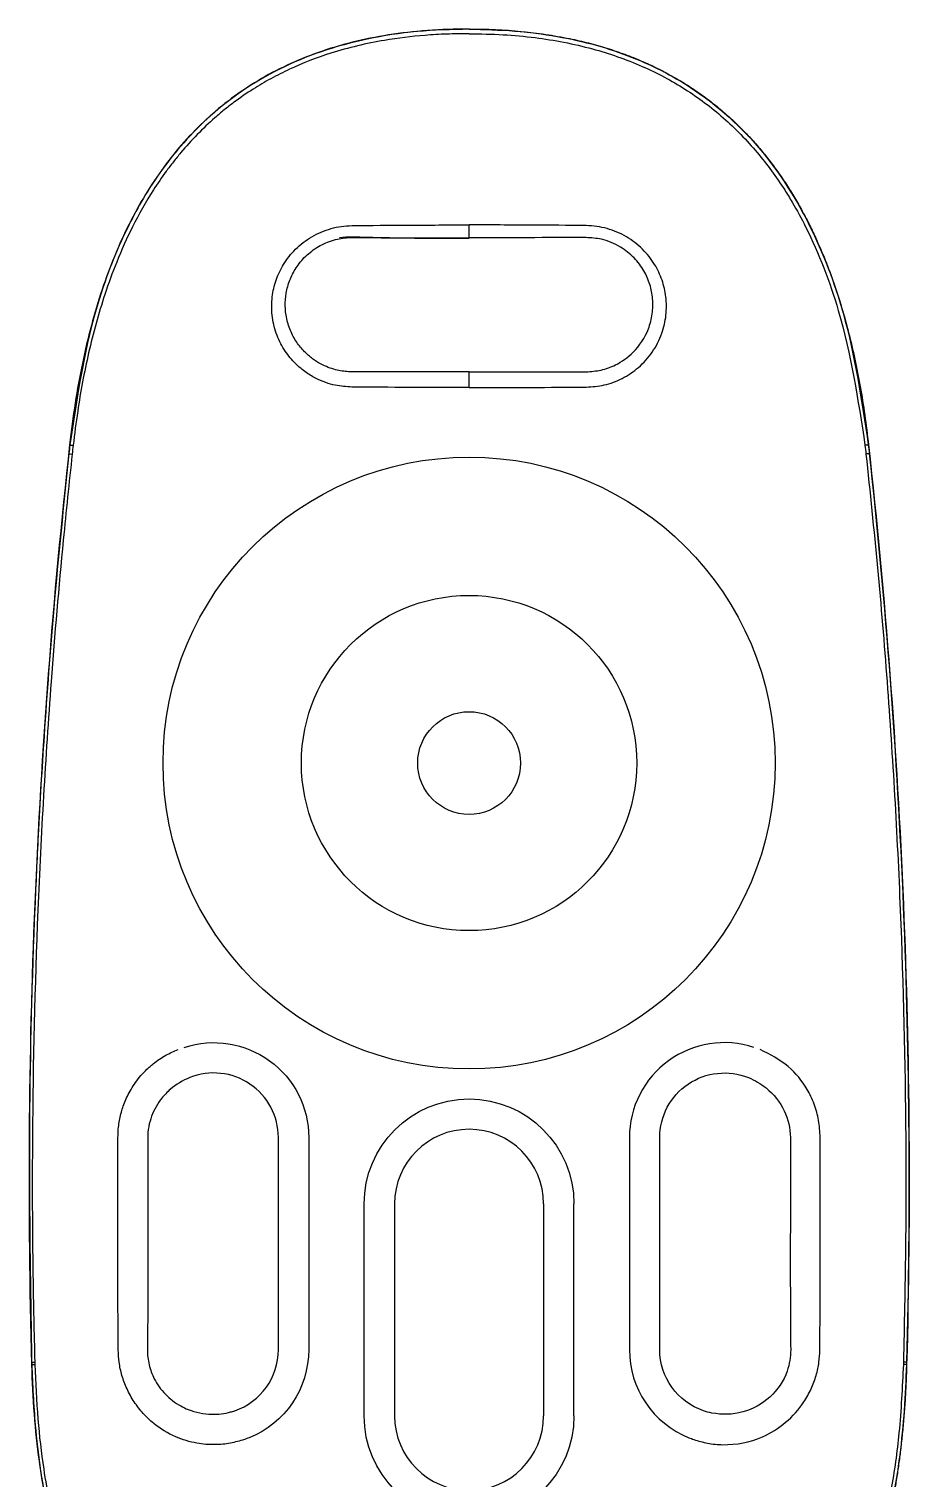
# Model space of a CAD drawing. Header units: inches. Extents: x 645 to 1685, y 564 to 1230.
# Drawn here: x 738.8 to 792.3, y 608.6 to 696 of the extents above; entities that cross this region are included whole.
import ezdxf

# ---------------------------------------------------------------- set-up
doc = ezdxf.new("R2010")
doc.units = ezdxf.units.IN
doc.header["$MEASUREMENT"] = 0
doc.layers.add('90', color=7, linetype='Continuous')

msp = doc.modelspace()

# ---------------------------------------------------------------- linework, layer by layer
at = {"color": 3}
for radius in [18.464, 10.115, 3.1]:
    msp.add_circle((765.388, 651.706), radius, dxfattribs=at)
at = {"layer": '90', "color": 7}
for p, q in [((765.388, 695.993), (765.388, 696.006)), ((741.288, 670.906), (741.302, 670.904)), ((789.488, 670.906), (789.474, 670.904)), ((738.988, 615.406), (739.002, 615.406)), ((791.788, 615.406), (791.774, 615.406))]:
    msp.add_line(p, q, dxfattribs=at)
at = {"layer": '90', "color": 1}
for p, q in [((765.388, 683.402), (765.388, 684.179)), ((765.388, 674.368), (765.388, 675.319)), ((753.884, 616.306), (753.884, 629.106)), ((755.715, 629.106), (755.715, 616.306)), ((775.061, 629.106), (775.061, 616.306)), ((776.892, 616.306), (776.892, 629.106)), ((759.061, 612.306), (759.061, 625.106)), ((760.892, 625.106), (760.892, 612.306)), ((769.884, 625.106), (769.884, 612.306)), ((771.715, 612.306), (771.715, 625.106))]:
    msp.add_line(p, q, dxfattribs=at)
at = {"layer": '90', "color": 7}
msp.add_arc((1143.838, 626.426), 405, 173.69466, 181.55922, dxfattribs=at)
at = {"layer": '90', "color": 7, "extrusion": (0, 0, -1)}
msp.add_arc((-386.938, 626.426), 405, 173.69466, 181.55922, dxfattribs=at)
at = {"layer": '90', "color": 1, "extrusion": (0, 0, -1)}
for centre, radius, start, end in [((-749.988, 629.106), 5.727, 71.88641, 180), ((-780.788, 629.106), 3.896, 0, 111.8785), ((-765.388, 625.106), 6.327, 0, 180), ((-749.988, 616.306), 5.727, 180, 248.10968), ((-780.788, 616.306), 3.896, 288.84036, 0), ((-765.388, 612.306), 6.327, 180, 0)]:
    msp.add_arc(centre, radius, start, end, dxfattribs=at)
at = {"layer": '90', "color": 1}
for centre, radius, start, end in [((780.788, 629.106), 5.727, 71.88641, 180), ((749.988, 629.106), 3.896, 0, 111.8785), ((765.388, 625.106), 4.496, 0, 180), ((749.988, 616.306), 3.896, 288.84036, 0), ((780.788, 616.306), 5.727, 180, 248.10968), ((765.388, 612.306), 4.496, 180, 0)]:
    msp.add_arc(centre, radius, start, end, dxfattribs=at)
at = {"layer": '90', "color": 7}
for points in [[(765.388, 696.006), (763.663, 696.006), (760.433, 695.76), (756.208, 694.699), (752.564, 692.988), (749.469, 690.665), (746.891, 687.765), (744.801, 684.319), (743.175, 680.356), (741.989, 675.902), (741.477, 672.621), (741.288, 670.906)], [(741.301, 670.904), (741.282, 670.729), (741.263, 670.553), (741.244, 670.378)], [(741.502, 670.883), (741.482, 670.708), (741.462, 670.533), (741.442, 670.356)], [(789.475, 670.904), (789.471, 670.904), (789.388, 670.895), (789.274, 670.883)], [(789.274, 670.883), (789.294, 670.707), (789.313, 670.532), (789.333, 670.356)], [(789.474, 670.904), (789.493, 670.729), (789.513, 670.553), (789.532, 670.378)], [(741.244, 670.378), (741.25, 670.377), (741.331, 670.368), (741.442, 670.356)], [(789.532, 670.378), (791.518, 652.182), (792.269, 633.852), (791.778, 615.554)], [(738.988, 615.406), (739.043, 613.366), (739.348, 609.484), (740.384, 604.256), (742.004, 599.629), (744.22, 595.614), (747.051, 592.231), (750.525, 589.509), (754.678, 587.484), (759.56, 586.21), (763.347, 585.906), (765.388, 585.906)], [(738.998, 615.554), (738.999, 615.505), (739.001, 615.456), (739.002, 615.406)], [(739.001, 615.406), (739.005, 615.406), (739.08, 615.408), (739.187, 615.411)], [(739.183, 615.559), (739.184, 615.51), (739.186, 615.46), (739.187, 615.411)], [(791.593, 615.559), (791.591, 615.51), (791.59, 615.46), (791.589, 615.411)], [(791.779, 615.554), (791.774, 615.554), (791.7, 615.556), (791.593, 615.559)]]:
    msp.add_open_spline(points, degree=3, dxfattribs=at)
for points, degree, knots in [([(765.388, 695.993), (764.333, 695.967), (762.272, 695.915), (759.279, 695.458), (756.496, 694.708), (753.966, 693.655), (751.726, 692.344), (749.798, 690.837), (748.177, 689.207), (746.839, 687.525), (745.749, 685.85), (744.272, 683.123), (742.388, 678.22), (741.711, 673.66), (741.302, 670.904)], 3, [0, 0, 0, 0, 0.081304, 0.158947, 0.232902, 0.303161, 0.369692, 0.432459, 0.491429, 0.546587, 0.59792, 0.645438, 0.785695, 1, 1, 1, 1]), ([(765.388, 695.723), (764.936, 695.718), (764.05, 695.709), (762.347, 695.604), (759.994, 695.323), (757.236, 694.672), (754.967, 693.797), (753.426, 693.022), (752.298, 692.356), (751.368, 691.712), (750.608, 691.12), (749.863, 690.492), (748.975, 689.648), (748.157, 688.741), (747.546, 687.99), (746.982, 687.246), (746.11, 685.969), (745.087, 684.148), (744.133, 682.025), (743.214, 679.495), (742.396, 676.493), (741.821, 673.44), (741.588, 671.57), (741.502, 670.883)], 3, [0, 0, 0, 0, 0.035139, 0.069024, 0.132761, 0.219391, 0.288862, 0.321591, 0.353539, 0.390778, 0.40958, 0.428498, 0.466636, 0.504786, 0.52356, 0.541951, 0.577426, 0.643897, 0.704235, 0.758398, 0.853326, 0.946108, 1, 1, 1, 1]), ([(765.388, 696.006), (771.071, 696.006), (775.436, 694.224), (779.606, 692.521), (782.575, 689.192), (788.159, 682.929), (789.488, 670.906)], 2, [0, 0, 0, 0.25, 0.25, 0.5, 0.5, 1, 1, 1]), ([(765.388, 695.993), (766.308, 695.973), (768.086, 695.934), (770.654, 695.601), (773.029, 695.072), (775.219, 694.34), (777.231, 693.417), (780.146, 691.665), (783.311, 688.674), (786.188, 683.993), (788.404, 678.142), (789.078, 673.582), (789.474, 670.904)], 3, [0, 0, 0, 0, 0.070966, 0.137216, 0.199487, 0.258529, 0.315108, 0.369983, 0.520604, 0.645219, 0.791629, 1, 1, 1, 1]), ([(765.388, 695.723), (766.073, 695.712), (767.403, 695.689), (769.899, 695.454), (772.74, 694.917), (775.328, 694.012), (777.164, 693.128), (778.839, 692.152), (780.391, 690.987), (781.8, 689.648), (783.083, 688.227), (784.096, 686.846), (785.029, 685.321), (786.295, 682.983), (788.167, 678.156), (788.856, 673.625), (789.274, 670.883)], 3, [0, 0, 0, 0, 0.053322, 0.103617, 0.195089, 0.277775, 0.316337, 0.353681, 0.428616, 0.466773, 0.504942, 0.577573, 0.599792, 0.644097, 0.784583, 1, 1, 1, 1]), ([(741.244, 670.378), (740.925, 667.267), (740.344, 661.602), (739.768, 653.92), (739.41, 647.905), (739.052, 640.119), (738.765, 629.519), (738.918, 620.368), (738.998, 615.554)], 3, [0, 0, 0, 0, 0.170838, 0.311123, 0.420846, 0.500008, 0.736986, 1, 1, 1, 1]), ([(741.442, 670.356), (741.259, 668.626), (740.776, 664.053), (739.995, 654.878), (739.295, 642.851), (739.014, 630.904), (739.039, 621.815), (739.143, 617.306), (739.183, 615.559)], 3, [0, 0, 0, 0, 0.095082, 0.251385, 0.503243, 0.753479, 0.904487, 1, 1, 1, 1]), ([(789.333, 670.356), (789.573, 668.069), (790.052, 663.495), (790.622, 656.616), (791.082, 649.724), (791.534, 640.549), (791.75, 631.404), (791.742, 622.315), (791.642, 617.806), (791.593, 615.559)], 3, [0, 0, 0, 0, 0.125688, 0.251383, 0.377268, 0.503247, 0.753481, 0.877154, 1, 1, 1, 1]), ([(739.002, 615.406), (739.056, 614.184), (739.188, 611.226), (739.936, 606.054), (741.712, 599.974), (745.054, 594.189), (749.182, 590.392), (753.578, 587.951), (758.755, 586.245), (762.973, 586.038), (765.388, 585.919)], 3, [0, 0, 0, 0, 0.081838, 0.198171, 0.349038, 0.503297, 0.639274, 0.718525, 0.838819, 1, 1, 1, 1]), ([(739.187, 615.411), (739.235, 614.311), (739.327, 612.201), (739.736, 608.722), (740.516, 604.701), (741.791, 600.812), (743.452, 597.44), (744.897, 595.242), (746.121, 593.774), (746.889, 592.952), (747.691, 592.161), (748.75, 591.24), (750.104, 590.245), (751.545, 589.352), (753.665, 588.271), (756.687, 587.163), (760.029, 586.497), (762.987, 586.203), (764.571, 586.175), (765.388, 586.161)], 3, [0, 0, 0, 0, 0.074132, 0.142252, 0.235777, 0.349737, 0.416667, 0.488585, 0.526269, 0.545318, 0.564359, 0.602169, 0.63975, 0.677445, 0.716218, 0.799918, 0.893302, 0.944962, 1, 1, 1, 1]), ([(791.589, 615.411), (791.523, 614.034), (791.403, 611.492), (790.917, 608.024), (790.323, 605.223), (789.711, 603.081), (789.187, 601.58), (788.835, 600.693), (788.21, 599.214), (787.34, 597.491), (786.024, 595.48), (784.89, 594.027), (783.646, 592.677), (781.767, 590.978), (779.755, 589.614), (777.615, 588.534), (775.692, 587.737), (772.959, 586.903), (770.065, 586.411), (767.431, 586.191), (766.069, 586.171), (765.388, 586.161)], 3, [0, 0, 0, 0, 0.092822, 0.171354, 0.235599, 0.285563, 0.321254, 0.342672, 0.349819, 0.429483, 0.472162, 0.511538, 0.553554, 0.595634, 0.681983, 0.716174, 0.757002, 0.822051, 0.908241, 0.954126, 1, 1, 1, 1]), ([(791.774, 615.406), (791.736, 614.484), (791.625, 611.75), (790.967, 606.568), (789.186, 600.205), (785.745, 594.219), (781.67, 590.451), (777.385, 588.046), (772.234, 586.274), (767.951, 586.052), (765.388, 585.919)], 3, [0, 0, 0, 0, 0.061813, 0.183105, 0.349004, 0.500923, 0.63927, 0.714403, 0.829024, 1, 1, 1, 1]), ([(791.788, 615.406), (791.694, 611.964), (791.234, 608.897), (790.772, 605.825), (789.944, 603.143), (789.112, 600.445), (787.911, 598.154), (786.698, 595.838), (785.114, 593.95), (783.505, 592.031), (781.52, 590.564), (779.492, 589.064), (777.083, 588.045), (774.605, 586.996), (771.736, 586.461), (768.764, 585.906), (765.388, 585.906)], 2, [0, 0, 0, 0.125, 0.125, 0.25, 0.25, 0.375, 0.375, 0.5, 0.5, 0.625, 0.625, 0.75, 0.75, 0.875, 0.875, 1, 1, 1]), ([(791.778, 615.554), (791.777, 615.521), (791.776, 615.487), (791.775, 615.454), (791.774, 615.438), (791.774, 615.422), (791.774, 615.406)], 3, [0, 0, 0, 0, 0.67869, 0.67869, 0.67869, 1, 1, 1, 1])]:
    msp.add_open_spline(points, degree=degree, knots=knots, dxfattribs=at)
at = {"layer": '90', "color": 1}
for points, knots in [([(758.323, 674.393), (757.984, 674.416), (757.447, 674.451), (756.716, 674.665), (756.096, 674.929), (755.443, 675.331), (754.913, 675.793), (754.509, 676.259), (754.218, 676.671), (753.96, 677.134), (753.748, 677.641), (753.592, 678.18), (753.499, 678.737), (753.472, 679.292), (753.505, 679.831), (753.596, 680.348), (753.739, 680.847), (753.937, 681.334), (754.288, 681.986), (754.901, 682.762), (755.709, 683.386), (756.458, 683.763), (757.059, 683.972), (757.682, 684.108), (758.106, 684.129), (758.317, 684.14)], [0, 0, 0, 0, 0.06672, 0.105554, 0.149404, 0.19924, 0.256059, 0.287421, 0.320678, 0.355581, 0.391788, 0.428875, 0.466149, 0.502875, 0.538323, 0.57249, 0.606244, 0.640461, 0.675973, 0.752007, 0.833291, 0.87489, 0.916653, 0.958378, 1, 1, 1, 1]), ([(758.317, 684.14), (759.452, 684.151), (761.809, 684.176), (764.166, 684.178), (765.388, 684.179)], [0, 0, 0, 0, 0.481863, 1, 1, 1, 1]), ([(772.459, 684.14), (771.354, 684.151), (768.997, 684.176), (766.64, 684.178), (765.388, 684.179)], [0, 0, 0, 0, 0.468863, 1, 1, 1, 1]), ([(772.453, 674.393), (772.82, 674.42), (773.571, 674.475), (774.657, 674.888), (775.656, 675.553), (776.489, 676.483), (776.961, 677.408), (777.184, 678.18), (777.277, 678.737), (777.304, 679.292), (777.27, 679.831), (777.179, 680.348), (777.037, 680.847), (776.839, 681.334), (776.488, 681.986), (775.875, 682.762), (774.898, 683.517), (773.925, 683.926), (773.096, 684.107), (772.673, 684.129), (772.459, 684.14)], [0, 0, 0, 0, 0.072342, 0.147691, 0.226041, 0.307329, 0.391482, 0.428599, 0.465901, 0.502657, 0.538133, 0.572327, 0.606107, 0.640351, 0.675891, 0.751985, 0.833334, 0.916588, 0.957793, 1, 1, 1, 1]), ([(758.334, 675.316), (758.258, 675.316), (758.057, 675.322), (757.72, 675.357), (757.314, 675.441), (756.876, 675.581), (756.408, 675.795), (755.917, 676.106), (755.422, 676.537), (754.958, 677.107), (754.578, 677.813), (754.338, 678.619), (754.271, 679.455), (754.37, 680.268), (754.627, 681.049), (755.059, 681.801), (755.688, 682.484), (756.5, 683.027), (757.406, 683.35), (758.034, 683.419), (758.329, 683.419)], [0, 0, 0, 0, 0.018616, 0.048821, 0.081896, 0.11863, 0.15978, 0.206075, 0.258312, 0.317063, 0.381314, 0.448835, 0.515587, 0.578387, 0.64069, 0.707205, 0.779365, 0.854886, 0.931431, 1, 1, 1, 1]), ([(765.388, 683.354), (764.652, 683.354), (763.95, 683.356), (762.941, 683.363), (762.608, 683.366), (762.157, 683.371), (762.032, 683.372), (761.724, 683.376), (761.521, 683.379), (761.125, 683.384), (760.929, 683.388), (760.347, 683.398), (759.965, 683.406), (759.161, 683.425), (758.74, 683.436), (758.329, 683.449)], [0, 0, 0, 0, 0.278773, 0.278773, 0.421674, 0.421674, 0.477658, 0.477658, 0.560587, 0.560587, 0.643515, 0.643515, 0.809373, 0.809373, 1, 1, 1, 1]), ([(772.441, 675.316), (772.748, 675.337), (773.361, 675.378), (774.358, 675.748), (775.44, 676.516), (776.177, 677.652), (776.435, 678.656), (776.485, 679.273), (776.467, 679.869), (776.323, 680.6), (775.954, 681.446), (775.359, 682.238), (774.494, 682.923), (773.48, 683.35), (772.757, 683.398), (772.447, 683.419)], [0, 0, 0, 0, 0.072386, 0.144998, 0.248871, 0.381838, 0.455818, 0.492627, 0.528283, 0.596861, 0.667704, 0.745484, 0.82897, 0.926729, 1, 1, 1, 1]), ([(765.388, 675.319), (766.563, 675.319), (768.915, 675.319), (771.266, 675.317), (772.441, 675.316)], [0, 0, 0, 0, 0.499999, 1, 1, 1, 1]), ([(765.388, 674.368), (764.182, 674.369), (761.827, 674.371), (759.472, 674.386), (758.323, 674.393)], [0, 0, 0, 0, 0.512183, 1, 1, 1, 1]), ([(765.388, 674.368), (766.623, 674.369), (768.978, 674.371), (771.333, 674.386), (772.453, 674.393)], [0, 0, 0, 0, 0.524407, 1, 1, 1, 1]), ([(744.204, 629.108), (744.209, 629.279), (744.221, 629.728), (744.341, 630.432), (744.592, 631.238), (744.913, 631.899), (745.264, 632.441), (745.586, 632.848), (745.885, 633.165), (746.138, 633.396), (746.388, 633.606), (746.702, 633.836), (747.194, 634.143), (747.581, 634.311), (747.832, 634.419)], [0, 0, 0, 0, 0.07493, 0.196721, 0.311965, 0.444504, 0.5181, 0.595264, 0.672197, 0.70955, 0.745949, 0.815399, 0.88055, 1, 1, 1, 1]), ([(786.572, 629.108), (786.553, 629.458), (786.516, 630.146), (786.233, 631.127), (785.691, 632.262), (784.678, 633.537), (783.543, 634.114), (782.944, 634.419)], [0, 0, 0, 0, 0.153643, 0.302024, 0.445453, 0.707241, 1, 1, 1, 1]), ([(748.536, 632.721), (748.109, 632.55), (747.715, 632.31), (747.177, 631.85), (746.996, 631.662), (746.78, 631.39), (746.725, 631.315), (746.673, 631.239)], [0, 0, 0, 0, 0.2793865, 0.2793865, 0.4413315, 0.4413315, 0.500201, 0.500201, 0.500201, 0.500201]), ([(782.239, 632.721), (782.625, 632.567), (782.986, 632.356), (783.767, 631.726), (784.147, 631.255), (784.642, 630.221), (784.772, 629.667), (784.771, 629.106)], [0, 0, 0, 0, 0.266793, 0.266793, 0.645313, 0.645313, 1, 1, 1, 1]), ([(746.673, 631.239), (746.431, 630.887), (746.249, 630.494), (746.076, 629.87), (746.035, 629.639), (746.009, 629.311), (746.005, 629.209), (746.005, 629.108)], [0.500201, 0.500201, 0.500201, 0.500201, 0.775578, 0.775578, 0.9312382, 0.9312382, 1, 1, 1, 1]), ([(744.201, 620.201), (744.201, 621.657), (744.2, 624.626), (744.203, 627.595), (744.204, 629.108)], [0, 0, 0, 0, 0.490341, 1, 1, 1, 1]), ([(746.005, 629.107), (746.008, 626.16), (746.009, 623.222), (746.006, 620.262), (746.006, 620.232), (746.006, 620.203)], [0, 0, 0, 0, 0.99, 0.99, 1, 1, 1, 1]), ([(784.771, 629.108), (784.771, 626.169), (784.77, 623.23), (784.77, 620.261), (784.77, 620.231), (784.77, 620.202)], [0, 0, 0, 0, 0.99, 0.99, 1, 1, 1, 1]), ([(746.006, 620.203), (746.005, 618.885), (745.998, 617.596), (745.985, 616.322), (745.985, 616.309), (745.984, 616.297)], [0, 0, 0, 0, 0.99, 0.99, 1, 1, 1, 1]), ([(784.77, 620.207), (784.777, 618.915), (784.784, 617.623), (784.791, 616.319), (784.791, 616.306), (784.791, 616.292)], [0, 0, 0, 0, 0.99, 0.99, 1, 1, 1, 1]), ([(751.833, 610.882), (751.552, 610.799), (750.979, 610.629), (750.006, 610.542), (748.884, 610.631), (747.597, 611.023), (746.517, 611.679), (745.712, 612.44), (745.167, 613.139), (744.733, 613.917), (744.435, 614.729), (744.26, 615.523), (744.236, 616.04), (744.224, 616.285)], [0, 0, 0, 0, 0.080497, 0.164778, 0.26789, 0.389392, 0.533081, 0.612352, 0.69445, 0.77695, 0.8574, 0.932437, 1, 1, 1, 1]), ([(745.984, 616.297), (745.981, 615.995), (746.014, 615.696), (746.156, 615.101), (746.26, 614.819), (746.396, 614.551)], [0, 0, 0, 0, 0.1270241, 0.1270241, 0.25, 0.25, 0.25, 0.25]), ([(778.943, 610.882), (779.217, 610.801), (779.791, 610.63), (781.199, 610.5), (783.436, 610.931), (785.224, 612.444), (786.042, 613.917), (786.296, 614.605), (786.432, 615.152), (786.524, 615.662), (786.54, 616.04), (786.551, 616.285)], [0, 0, 0, 0, 0.079193, 0.165573, 0.389991, 0.692925, 0.775824, 0.856663, 0.89532, 0.932111, 1, 1, 1, 1]), ([(784.791, 616.296), (784.796, 615.857), (784.722, 615.422), (784.365, 614.412), (784.001, 613.872), (783.069, 613.022), (782.502, 612.712), (781.292, 612.38), (780.649, 612.358), (779.864, 612.516), (779.695, 612.562), (779.529, 612.619)], [0, 0, 0, 0, 0.173293, 0.173293, 0.425416, 0.425416, 0.67754, 0.67754, 0.929663, 0.929663, 1, 1, 1, 1]), ([(746.396, 614.551), (746.569, 614.212), (746.795, 613.896), (747.337, 613.336), (747.652, 613.095), (748.14, 612.825), (748.289, 612.755), (748.442, 612.693)], [0.25, 0.25, 0.25, 0.25, 0.4051, 0.4051, 0.5601999, 0.5601999, 0.625, 0.625, 0.625, 0.625]), ([(748.442, 612.693), (748.894, 612.511), (749.38, 612.412), (750.252, 612.396), (750.635, 612.444), (751.085, 612.566), (751.166, 612.591), (751.246, 612.619)], [0.625, 0.625, 0.625, 0.625, 0.8164172, 0.8164172, 0.9665245, 0.9665245, 1, 1, 1, 1])]:
    msp.add_open_spline(points, degree=3, knots=knots, dxfattribs=at)
for points in [[(758.331, 683.449), (758.079, 683.457), (757.828, 683.44), (757.579, 683.398)], [(758.329, 683.419), (760.682, 683.405), (763.035, 683.402), (765.388, 683.402)], [(772.447, 683.419), (770.094, 683.413), (767.741, 683.407), (765.388, 683.402)], [(765.388, 675.319), (763.037, 675.319), (760.685, 675.318), (758.334, 675.316)], [(786.575, 620.201), (786.574, 623.17), (786.573, 626.139), (786.572, 629.108)], [(744.201, 619.506), (744.201, 619.738), (744.201, 619.969), (744.201, 620.201)], [(786.575, 619.506), (786.575, 619.738), (786.575, 619.969), (786.575, 620.201)], [(744.224, 616.285), (744.217, 617.358), (744.209, 618.432), (744.201, 619.506)], [(786.551, 616.285), (786.559, 617.358), (786.567, 618.432), (786.575, 619.506)], [(752.123, 610.992), (752.026, 610.955), (751.929, 610.919), (751.833, 610.882)], [(778.653, 610.992), (778.75, 610.955), (778.846, 610.919), (778.943, 610.882)]]:
    msp.add_open_spline(points, degree=3, dxfattribs=at)
at = {"layer": '90', "color": 7}
for points, weights in [([(741.301, 670.904), (741.305, 670.904), (741.382, 670.896), (741.502, 670.883)], [1.06340906947, 0.957374624243, 0.984325535075, 1.14426180197]), ([(789.532, 670.378), (789.526, 670.377), (789.451, 670.369), (789.333, 670.356)], [1.08776367912, 0.967484273875, 0.970836325326, 1.09781983347]), ([(738.997, 615.554), (739.001, 615.554), (739.07, 615.556), (739.183, 615.559)], [1.08089020787, 0.967657941999, 0.973304830711, 1.09783087401]), ([(791.775, 615.406), (791.77, 615.406), (791.701, 615.408), (791.589, 615.411)], [1.0603771371, 0.962278798524, 0.983720129601, 1.12470113033])]:
    msp.add_rational_spline(points, weights, degree=3, dxfattribs=at)

doc.saveas('drawing.dxf')
